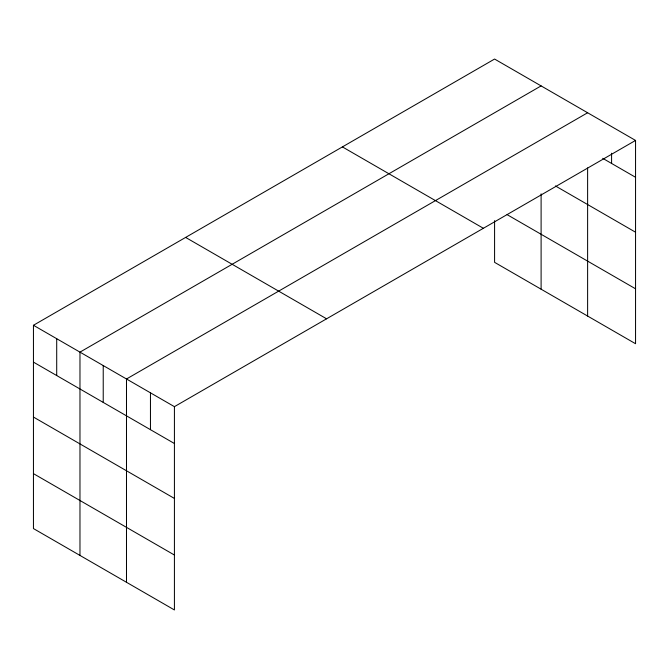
<?xml version="1.0" encoding="UTF-8"?>
<svg xmlns="http://www.w3.org/2000/svg" width="669" height="669" viewBox="0 0 669 669"><rect width="100%" height="100%" fill="white"/><g stroke="black" fill="none" stroke-linecap="round" stroke-linejoin="round"><path stroke-width="1" d="M33.45 325.276L174.417 406.66L174.417 609.952L33.45 528.569L33.45 325.276L494.583 59.048L635.55 140.431L635.55 343.724L494.583 262.34L494.583 220.636M541.104 85.9L79.971 352.137L79.971 555.429M587.616 112.76L126.491 378.988L126.491 582.281M174.417 406.66L635.55 140.431M602.71 158.319L635.55 177.285M555.412 185.94L635.55 232.21M507.102 214.64L635.55 288.799M342.411 146.904L483.378 228.288M185.622 237.42L326.589 318.812M33.45 362.121L174.417 443.514M33.45 417.055L174.417 498.438M33.45 473.644L174.417 555.027M611.583 153.209L611.583 163.445M587.616 167.919L587.616 316.052M541.104 193.843L541.104 289.192M150.458 392.828L150.458 429.674M103.227 365.567L103.227 402.412M56.706 338.706L56.706 375.552"/></g></svg>
